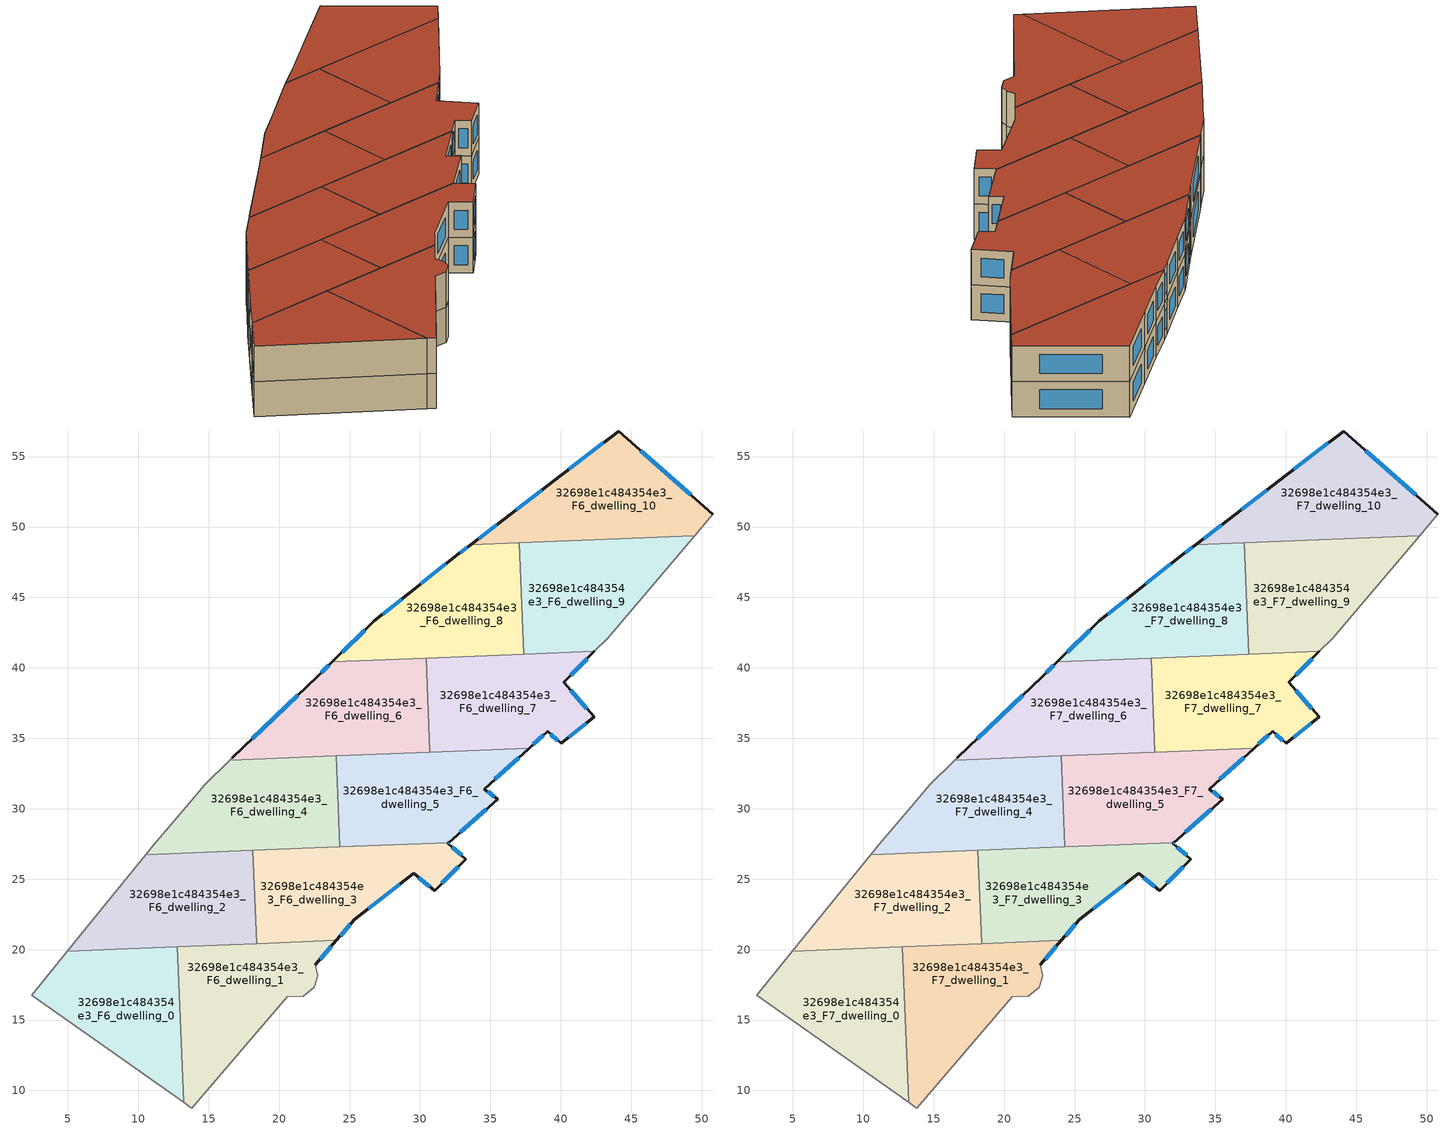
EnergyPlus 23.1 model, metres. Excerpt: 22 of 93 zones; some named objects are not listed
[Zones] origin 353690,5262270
32698e1c484354e3_F6_dwelling_0
 floor to 32698e1c484354e3_F5_dwelling_0 (EU_floor_Construction): 12.78,20.2 13.23,9.15 2.43,16.77 4.97,19.88 z18
 wall adiabatic (EU_wall_Construction): 12.78,20.2 4.97,19.88 2.43,16.77 13.23,9.15 z18:21
 wall to 32698e1c484354e3_F6_dwelling_1 (EU_wall_Construction): 13.23,9.15 12.78,20.2 z18:21
32698e1c484354e3_F6_dwelling_1
 floor to 32698e1c484354e3_F5_dwelling_1 (EU_floor_Construction): 24.06,20.65 22.56,18.91 22.74,18.15 22.5,17.33 21.73,16.68 20.58,16.64 13.79,8.76 13.23,9.15 12.78,20.2 z18
 wall outside (EU_wall_Construction): 22.56,18.91 24.06,20.65 z18:21
 wall adiabatic (EU_wall_Construction): 13.23,9.15 13.79,8.76 20.58,16.64 21.73,16.68 22.5,17.33 22.74,18.15 22.56,18.91 z18:21
 wall to 32698e1c484354e3_F6_dwelling_3 (EU_wall_Construction): 24.06,20.65 18.41,20.42 z18:21
 wall to 32698e1c484354e3_F6_dwelling_2 (EU_wall_Construction): 18.41,20.42 12.78,20.2 z18:21
 window (EU_Window_Construction): 22.91,19.32 23.71,20.24 z18.7:20.3
32698e1c484354e3_F6_dwelling_10
 floor to 32698e1c484354e3_F5_dwelling_10 (EU_floor_Construction): 50.79,50.91 49.5,49.38 33.59,48.74 36.03,50.59 39.47,53.25 44.11,56.82 z18
 wall outside (EU_wall_Construction): 50.79,50.91 44.11,56.82 39.47,53.25 36.03,50.59 33.59,48.74 z18:21
 wall adiabatic (EU_wall_Construction): 49.5,49.38 50.79,50.91 z18:21
 wall to 32698e1c484354e3_F6_dwelling_9 (EU_wall_Construction): 37.06,48.88 49.5,49.38 z18:21
 wall to 32698e1c484354e3_F6_dwelling_8 (EU_wall_Construction): 33.59,48.74 37.06,48.88 z18:21
 window (EU_Window_Construction): 49.22,52.3 45.68,55.43 / 35.46,50.16 34.17,49.18 / 38.66,52.63 36.84,51.22 / 43.02,55.98 40.56,54.09 z18.7:20.3
32698e1c484354e3_F6_dwelling_2
 floor to 32698e1c484354e3_F5_dwelling_2 (EU_floor_Construction): 18.14,27.04 18.41,20.42 4.97,19.88 8.53,24.25 10.55,26.74 z18
 wall adiabatic (EU_wall_Construction): 10.55,26.74 8.53,24.25 4.97,19.88 12.78,20.2 z18:21
 wall to 32698e1c484354e3_F6_dwelling_3 (EU_wall_Construction): 18.41,20.42 18.14,27.04 z18:21
 wall to 32698e1c484354e3_F6_dwelling_4 (EU_wall_Construction): 18.14,27.04 10.55,26.74 z18:21
32698e1c484354e3_F6_dwelling_3
 floor to 32698e1c484354e3_F5_dwelling_3 (EU_floor_Construction): 33.25,26.42 31.04,24.17 29.57,25.41 25.36,22.15 24.06,20.65 18.41,20.42 18.14,27.04 32.06,27.6 31.99,27.54 z18
 wall outside (EU_wall_Construction): 24.06,20.65 25.36,22.15 29.57,25.41 31.04,24.17 33.25,26.42 31.99,27.54 32.06,27.6 z18:21
 wall to 32698e1c484354e3_F6_dwelling_5 (EU_wall_Construction): 32.06,27.6 24.31,27.29 z18:21
 wall to 32698e1c484354e3_F6_dwelling_4 (EU_wall_Construction): 24.31,27.29 18.14,27.04 z18:21
 window (EU_Window_Construction): 32.01,27.55 32.04,27.59 / 32.95,26.68 32.28,27.28 / 31.56,24.7 32.73,25.89 / 29.91,25.12 30.69,24.46 / 26.35,22.91 28.58,24.64 / 24.37,21 25.05,21.79 z18.7:20.3
32698e1c484354e3_F6_dwelling_4
 floor to 32698e1c484354e3_F5_dwelling_4 (EU_floor_Construction): 24.04,33.75 24.3,27.29 10.55,26.74 11.1,27.43 13.41,30.13 14.72,31.71 16.51,33.44 z18
 wall adiabatic (EU_wall_Construction): 16.51,33.44 14.72,31.71 13.41,30.13 11.1,27.43 10.55,26.74 z18:21
 wall to 32698e1c484354e3_F6_dwelling_5 (EU_wall_Construction): 24.3,27.29 24.04,33.75 z18:21
 wall to 32698e1c484354e3_F6_dwelling_6 (EU_wall_Construction): 24.04,33.75 16.51,33.44 z18:21
32698e1c484354e3_F6_dwelling_5
 floor to 32698e1c484354e3_F5_dwelling_5 (EU_floor_Construction): 37.75,34.3 34.58,31.4 35.51,30.68 32.06,27.6 24.3,27.29 24.04,33.75 z18
 wall outside (EU_wall_Construction): 32.06,27.6 35.51,30.68 34.58,31.4 37.75,34.3 z18:21
 wall to 32698e1c484354e3_F6_dwelling_7 (EU_wall_Construction): 37.75,34.3 30.71,34.01 z18:21
 wall to 32698e1c484354e3_F6_dwelling_6 (EU_wall_Construction): 30.71,34.01 24.05,33.75 z18:21
 window (EU_Window_Construction): 35.32,32.08 37,33.62 / 35.29,30.85 34.8,31.23 / 32.87,28.32 34.7,29.95 z18.7:20.3
32698e1c484354e3_F6_dwelling_6
 floor to 32698e1c484354e3_F5_dwelling_6 (EU_floor_Construction): 30.44,40.69 30.71,34.01 16.51,33.44 16.69,33.62 22.74,39.41 23.77,40.42 z18
 wall outside (EU_wall_Construction): 23.77,40.42 22.74,39.41 16.69,33.62 z18:21
 wall to 32698e1c484354e3_F6_dwelling_7 (EU_wall_Construction): 30.71,34.01 30.44,40.69 z18:21
 wall adiabatic (EU_wall_Construction): 16.69,33.62 16.51,33.44 z18:21
 wall to 32698e1c484354e3_F6_dwelling_8 (EU_wall_Construction): 30.44,40.69 23.77,40.42 z18:21
 window (EU_Window_Construction): 21.32,38.05 18.11,34.98 / 23.53,40.18 22.99,39.65 z18.7:20.3
32698e1c484354e3_F6_dwelling_7
 floor to 32698e1c484354e3_F5_dwelling_7 (EU_floor_Construction): 42.38,41.17 40.21,38.98 42.36,36.53 40.02,34.63 39.07,35.5 37.75,34.3 30.71,34.01 30.44,40.69 z18
 wall outside (EU_wall_Construction): 37.75,34.3 39.07,35.5 40.02,34.63 42.36,36.53 40.21,38.98 42.38,41.17 z18:21
 wall to 32698e1c484354e3_F6_dwelling_9 (EU_wall_Construction): 42.38,41.17 37.37,40.96 z18:21
 wall to 32698e1c484354e3_F6_dwelling_8 (EU_wall_Construction): 37.37,40.96 30.44,40.69 z18:21
 window (EU_Window_Construction): 41.86,37.11 40.72,38.4 / 40.57,35.08 41.81,36.09 / 39.29,35.3 39.8,34.84 / 38.06,34.58 38.76,35.22 / 40.72,39.49 41.87,40.65 z18.7:20.3
32698e1c484354e3_F6_dwelling_8
 floor to 32698e1c484354e3_F5_dwelling_8 (EU_floor_Construction): 37.06,48.88 37.37,40.96 23.77,40.42 26.77,43.35 29.28,45.34 32.64,48.02 33.59,48.74 z18
 wall outside (EU_wall_Construction): 33.59,48.74 32.64,48.02 29.28,45.34 26.77,43.35 23.77,40.42 z18:21
 wall to 32698e1c484354e3_F6_dwelling_9 (EU_wall_Construction): 37.37,40.96 37.06,48.88 z18:21
 window (EU_Window_Construction): 26.07,42.66 24.48,41.11 / 28.69,44.88 27.36,43.82 / 31.85,47.39 30.07,45.97 / 33.37,48.57 32.86,48.19 z18.7:20.3
32698e1c484354e3_F6_dwelling_9
 floor to 32698e1c484354e3_F5_dwelling_9 (EU_floor_Construction): 49.5,49.38 43.32,42.11 42.38,41.17 37.37,40.96 37.06,48.88 z18
 wall adiabatic (EU_wall_Construction): 42.38,41.17 43.32,42.11 49.5,49.38 z18:21
32698e1c484354e3_F7_dwelling_0
 floor to 32698e1c484354e3_F6_dwelling_0 (EU_floor_Construction): 12.78,20.2 13.23,9.15 2.43,16.77 4.97,19.88 z21
 wall adiabatic (EU_wall_Construction): 12.78,20.2 4.97,19.88 2.43,16.77 13.23,9.15 z21:24
 wall to 32698e1c484354e3_F7_dwelling_1 (EU_wall_Construction): 13.23,9.15 12.78,20.2 z21:24
 roof outside (EU_roof_Construction): 13.23,9.15 12.78,20.2 4.97,19.88 2.43,16.77 z24
32698e1c484354e3_F7_dwelling_1
 floor to 32698e1c484354e3_F6_dwelling_1 (EU_floor_Construction): 24.06,20.65 22.56,18.91 22.74,18.15 22.5,17.33 21.73,16.68 20.58,16.64 13.79,8.76 13.23,9.15 12.78,20.2 z21
 wall outside (EU_wall_Construction): 22.56,18.91 24.06,20.65 z21:24
 wall adiabatic (EU_wall_Construction): 13.23,9.15 13.79,8.76 20.58,16.64 21.73,16.68 22.5,17.33 22.74,18.15 22.56,18.91 z21:24
 wall to 32698e1c484354e3_F7_dwelling_3 (EU_wall_Construction): 24.06,20.65 18.41,20.42 z21:24
 wall to 32698e1c484354e3_F7_dwelling_2 (EU_wall_Construction): 18.41,20.42 12.78,20.2 z21:24
 window (EU_Window_Construction): 22.91,19.32 23.71,20.24 z21.7:23.3
 roof outside (EU_roof_Construction): 21.73,16.68 22.5,17.33 22.74,18.15 22.56,18.91 24.06,20.65 12.78,20.2 13.23,9.15 13.79,8.76 20.58,16.64 z24
32698e1c484354e3_F7_dwelling_10
 floor to 32698e1c484354e3_F6_dwelling_10 (EU_floor_Construction): 50.79,50.91 49.5,49.38 33.59,48.74 36.03,50.59 39.47,53.25 44.11,56.82 z21
 wall outside (EU_wall_Construction): 50.79,50.91 44.11,56.82 39.47,53.25 36.03,50.59 33.59,48.74 z21:24
 wall adiabatic (EU_wall_Construction): 49.5,49.38 50.79,50.91 z21:24
 wall to 32698e1c484354e3_F7_dwelling_9 (EU_wall_Construction): 37.06,48.88 49.5,49.38 z21:24
 wall to 32698e1c484354e3_F7_dwelling_8 (EU_wall_Construction): 33.59,48.74 37.06,48.88 z21:24
 window (EU_Window_Construction): 49.22,52.3 45.68,55.43 / 35.46,50.16 34.17,49.18 / 38.66,52.63 36.84,51.22 / 43.02,55.98 40.56,54.09 z21.7:23.3
 roof outside (EU_roof_Construction): 49.5,49.38 50.79,50.91 44.11,56.82 39.47,53.25 36.03,50.59 33.59,48.74 z24
32698e1c484354e3_F7_dwelling_2
 floor to 32698e1c484354e3_F6_dwelling_2 (EU_floor_Construction): 18.14,27.04 18.41,20.42 4.97,19.88 8.53,24.25 10.55,26.74 z21
 wall adiabatic (EU_wall_Construction): 10.55,26.74 8.53,24.25 4.97,19.88 12.78,20.2 z21:24
 wall to 32698e1c484354e3_F7_dwelling_3 (EU_wall_Construction): 18.41,20.42 18.14,27.04 z21:24
 wall to 32698e1c484354e3_F7_dwelling_4 (EU_wall_Construction): 18.14,27.04 10.55,26.74 z21:24
 roof outside (EU_roof_Construction): 18.41,20.42 18.14,27.04 10.55,26.74 8.53,24.25 4.97,19.88 z24
32698e1c484354e3_F7_dwelling_3
 floor to 32698e1c484354e3_F6_dwelling_3 (EU_floor_Construction): 33.25,26.42 31.04,24.17 29.57,25.41 25.36,22.15 24.06,20.65 18.41,20.42 18.14,27.04 32.06,27.6 31.99,27.54 z21
 wall outside (EU_wall_Construction): 24.06,20.65 25.36,22.15 29.57,25.41 31.04,24.17 33.25,26.42 31.99,27.54 32.06,27.6 z21:24
 wall to 32698e1c484354e3_F7_dwelling_5 (EU_wall_Construction): 32.06,27.6 24.31,27.29 z21:24
 wall to 32698e1c484354e3_F7_dwelling_4 (EU_wall_Construction): 24.31,27.29 18.14,27.04 z21:24
 window (EU_Window_Construction): 32.01,27.55 32.04,27.59 / 32.95,26.68 32.28,27.28 / 31.56,24.7 32.73,25.89 / 29.91,25.12 30.69,24.46 / 26.35,22.91 28.58,24.64 / 24.37,21 25.05,21.79 z21.7:23.3
 roof outside (EU_roof_Construction): 31.04,24.17 33.25,26.42 31.99,27.54 32.06,27.6 18.14,27.04 18.41,20.42 24.06,20.65 25.36,22.15 29.57,25.41 z24
32698e1c484354e3_F7_dwelling_4
 floor to 32698e1c484354e3_F6_dwelling_4 (EU_floor_Construction): 24.04,33.75 24.3,27.29 10.55,26.74 11.1,27.43 13.41,30.13 14.72,31.71 16.51,33.44 z21
 wall adiabatic (EU_wall_Construction): 16.51,33.44 14.72,31.71 13.41,30.13 11.1,27.43 10.55,26.74 z21:24
 wall to 32698e1c484354e3_F7_dwelling_5 (EU_wall_Construction): 24.3,27.29 24.04,33.75 z21:24
 wall to 32698e1c484354e3_F7_dwelling_6 (EU_wall_Construction): 24.04,33.75 16.51,33.44 z21:24
 roof outside (EU_roof_Construction): 24.3,27.29 24.04,33.75 16.51,33.44 14.72,31.71 13.41,30.13 11.1,27.43 10.55,26.74 z24
32698e1c484354e3_F7_dwelling_5
 floor to 32698e1c484354e3_F6_dwelling_5 (EU_floor_Construction): 37.75,34.3 34.58,31.4 35.51,30.68 32.06,27.6 24.3,27.29 24.04,33.75 z21
 wall outside (EU_wall_Construction): 32.06,27.6 35.51,30.68 34.58,31.4 37.75,34.3 z21:24
 wall to 32698e1c484354e3_F7_dwelling_7 (EU_wall_Construction): 37.75,34.3 30.71,34.01 z21:24
 wall to 32698e1c484354e3_F7_dwelling_6 (EU_wall_Construction): 30.71,34.01 24.05,33.75 z21:24
 window (EU_Window_Construction): 35.32,32.08 37,33.62 / 35.29,30.85 34.8,31.23 / 32.87,28.32 34.7,29.95 z21.7:23.3
 roof outside (EU_roof_Construction): 35.51,30.68 34.58,31.4 37.75,34.3 24.04,33.75 24.3,27.29 32.06,27.6 z24
32698e1c484354e3_F7_dwelling_6
 floor to 32698e1c484354e3_F6_dwelling_6 (EU_floor_Construction): 30.44,40.69 30.71,34.01 16.51,33.44 16.69,33.62 22.74,39.41 23.77,40.42 z21
 wall outside (EU_wall_Construction): 23.77,40.42 22.74,39.41 16.69,33.62 z21:24
 wall to 32698e1c484354e3_F7_dwelling_7 (EU_wall_Construction): 30.71,34.01 30.44,40.69 z21:24
 wall adiabatic (EU_wall_Construction): 16.69,33.62 16.51,33.44 z21:24
 wall to 32698e1c484354e3_F7_dwelling_8 (EU_wall_Construction): 30.44,40.69 23.77,40.42 z21:24
 window (EU_Window_Construction): 21.32,38.05 18.11,34.98 / 23.53,40.18 22.99,39.65 z21.7:23.3
 roof outside (EU_roof_Construction): 30.71,34.01 30.44,40.69 23.77,40.42 22.74,39.41 16.69,33.62 16.51,33.44 z24
32698e1c484354e3_F7_dwelling_7
 floor to 32698e1c484354e3_F6_dwelling_7 (EU_floor_Construction): 42.38,41.17 40.21,38.98 42.36,36.53 40.02,34.63 39.07,35.5 37.75,34.3 30.71,34.01 30.44,40.69 z21
 wall outside (EU_wall_Construction): 37.75,34.3 39.07,35.5 40.02,34.63 42.36,36.53 40.21,38.98 42.38,41.17 z21:24
 wall to 32698e1c484354e3_F7_dwelling_9 (EU_wall_Construction): 42.38,41.17 37.37,40.96 z21:24
 wall to 32698e1c484354e3_F7_dwelling_8 (EU_wall_Construction): 37.37,40.96 30.44,40.69 z21:24
 window (EU_Window_Construction): 41.86,37.11 40.72,38.4 / 40.57,35.08 41.81,36.09 / 39.29,35.3 39.8,34.84 / 38.06,34.58 38.76,35.22 / 40.72,39.49 41.87,40.65 z21.7:23.3
 roof outside (EU_roof_Construction): 40.02,34.63 42.36,36.53 40.21,38.98 42.38,41.17 30.44,40.69 30.71,34.01 37.75,34.3 39.07,35.5 z24
32698e1c484354e3_F7_dwelling_8
 floor to 32698e1c484354e3_F6_dwelling_8 (EU_floor_Construction): 37.06,48.88 37.37,40.96 23.77,40.42 26.77,43.35 29.28,45.34 32.64,48.02 33.59,48.74 z21
 wall outside (EU_wall_Construction): 33.59,48.74 32.64,48.02 29.28,45.34 26.77,43.35 23.77,40.42 z21:24
 wall to 32698e1c484354e3_F7_dwelling_9 (EU_wall_Construction): 37.37,40.96 37.06,48.88 z21:24
 window (EU_Window_Construction): 26.07,42.66 24.48,41.11 / 28.69,44.88 27.36,43.82 / 31.85,47.39 30.07,45.97 / 33.37,48.57 32.86,48.19 z21.7:23.3
 roof outside (EU_roof_Construction): 37.37,40.96 37.06,48.88 33.59,48.74 32.64,48.02 29.28,45.34 26.77,43.35 23.77,40.42 z24
32698e1c484354e3_F7_dwelling_9
 floor to 32698e1c484354e3_F6_dwelling_9 (EU_floor_Construction): 49.5,49.38 43.32,42.11 42.38,41.17 37.37,40.96 37.06,48.88 z21
 wall adiabatic (EU_wall_Construction): 42.38,41.17 43.32,42.11 49.5,49.38 z21:24
 roof outside (EU_roof_Construction): 43.32,42.11 49.5,49.38 37.06,48.88 37.37,40.96 42.38,41.17 z24
[Building]
EU S2 Campaign: North Axis=0; Terrain=City; Solar Distribution=FullExterior
[Site:Location]
Budapest.Ferenc.Liszt.Intl.AP: Latitude=47.437; Longitude=19.256; Time Zone=1; Elevation=185
[SizingPeriod:WeatherFileDays]
AnnualSizingPeriod: Begin Month=1; Begin Day of Month=1; End Month=12; End Day of Month=31; Day of Week for Start Day=Monday; Use Weather File Daylight Saving Period=No; Use Weather File Rain and Snow Indicators=No
[MATERIAL]
EU_InternalMass_Material: Roughness=MediumRough; Thickness=0.1; Conductivity=1; Density=1800; Specific Heat=900; Thermal Absorptance=0.9; Solar Absorptance=0.7; Visible Absorptance=0.7
[MATERIAL:NOMASS] Roughness=MediumRough; Thermal Absorptance=0.9; Solar Absorptance=0.7; Visible Absorptance=0.7
Name | Thermal Resistance
EU_wall_NoMass | 0.832559
EU_roof_NoMass | 1.39638
EU_floor_NoMass | 0.872794
[WINDOWMATERIAL:SIMPLEGLAZINGSYSTEM]
EU_Window_SimpleGlazing: UFactor=2.79869; Solar Heat Gain Coefficient=0.75; Visible Transmittance=0.75
[CONSTRUCTION]
EU_wall_Construction: EU_wall_NoMass
EU_roof_Construction: EU_roof_NoMass
EU_floor_Construction: EU_floor_NoMass
EU_Window_Construction: EU_Window_SimpleGlazing
EU_InternalMass_Construction: EU_InternalMass_Material
[ZONE] Type=1; Multiplier=1; Ceiling Height=autocalculate; Floor Area=autocalculate; Part of Total Floor Area=Yes
Name | Volume
32698e1c484354e3_F6_dwelling_0; 32698e1c484354e3_F7_dwelling_0 | 209.044
32698e1c484354e3_F6_dwelling_1; 32698e1c484354e3_F7_dwelling_1 | 209.018
32698e1c484354e3_F6_dwelling_10; 32698e1c484354e3_F7_dwelling_10 | 209.049
32698e1c484354e3_F6_dwelling_2; 32698e1c484354e3_F7_dwelling_2 | 209.035
32698e1c484354e3_F6_dwelling_3; 32698e1c484354e3_F7_dwelling_3 | 209.054
32698e1c484354e3_F6_dwelling_4; 32698e1c484354e3_F7_dwelling_4 | 209.014
32698e1c484354e3_F6_dwelling_5; 32698e1c484354e3_F7_dwelling_5 | 209.038
32698e1c484354e3_F6_dwelling_6; 32698e1c484354e3_F7_dwelling_6 | 209.048
32698e1c484354e3_F6_dwelling_7; 32698e1c484354e3_F7_dwelling_7 | 209.042
32698e1c484354e3_F6_dwelling_8; 32698e1c484354e3_F7_dwelling_8 | 209.016
32698e1c484354e3_F6_dwelling_9; 32698e1c484354e3_F7_dwelling_9 | 209.023
[INTERNALMASS] Construction=EU_InternalMass_Construction
Name | Zone or ZoneList | Surface Area
32698e1c484354e3_F6_dwelling_0_EU_InternalMass | 32698e1c484354e3_F6_dwelling_0 | 69.6819
32698e1c484354e3_F6_dwelling_1_EU_InternalMass | 32698e1c484354e3_F6_dwelling_1 | 69.6728
32698e1c484354e3_F6_dwelling_2_EU_InternalMass | 32698e1c484354e3_F6_dwelling_2 | 69.6792
32698e1c484354e3_F6_dwelling_3_EU_InternalMass | 32698e1c484354e3_F6_dwelling_3 | 69.6844
32698e1c484354e3_F6_dwelling_4_EU_InternalMass | 32698e1c484354e3_F6_dwelling_4 | 69.6713
32698e1c484354e3_F6_dwelling_5_EU_InternalMass | 32698e1c484354e3_F6_dwelling_5 | 69.6795
32698e1c484354e3_F6_dwelling_6_EU_InternalMass | 32698e1c484354e3_F6_dwelling_6 | 69.6808
32698e1c484354e3_F6_dwelling_7_EU_InternalMass | 32698e1c484354e3_F6_dwelling_7 | 69.6803
32698e1c484354e3_F6_dwelling_8_EU_InternalMass | 32698e1c484354e3_F6_dwelling_8 | 69.6717
32698e1c484354e3_F6_dwelling_9_EU_InternalMass | 32698e1c484354e3_F6_dwelling_9 | 69.6751
32698e1c484354e3_F6_dwelling_10_EU_InternalMass | 32698e1c484354e3_F6_dwelling_10 | 69.6832
32698e1c484354e3_F7_dwelling_0_EU_InternalMass | 32698e1c484354e3_F7_dwelling_0 | 69.6819
32698e1c484354e3_F7_dwelling_1_EU_InternalMass | 32698e1c484354e3_F7_dwelling_1 | 69.6728
32698e1c484354e3_F7_dwelling_2_EU_InternalMass | 32698e1c484354e3_F7_dwelling_2 | 69.6792
32698e1c484354e3_F7_dwelling_3_EU_InternalMass | 32698e1c484354e3_F7_dwelling_3 | 69.6844
32698e1c484354e3_F7_dwelling_4_EU_InternalMass | 32698e1c484354e3_F7_dwelling_4 | 69.6713
32698e1c484354e3_F7_dwelling_5_EU_InternalMass | 32698e1c484354e3_F7_dwelling_5 | 69.6795
32698e1c484354e3_F7_dwelling_6_EU_InternalMass | 32698e1c484354e3_F7_dwelling_6 | 69.6808
32698e1c484354e3_F7_dwelling_7_EU_InternalMass | 32698e1c484354e3_F7_dwelling_7 | 69.6803
32698e1c484354e3_F7_dwelling_8_EU_InternalMass | 32698e1c484354e3_F7_dwelling_8 | 69.6717
32698e1c484354e3_F7_dwelling_9_EU_InternalMass | 32698e1c484354e3_F7_dwelling_9 | 69.6751
32698e1c484354e3_F7_dwelling_10_EU_InternalMass | 32698e1c484354e3_F7_dwelling_10 | 69.6832
[OTHEREQUIPMENT] Fuel Type=Electricity; Design Level Calculation Method=Watts/Area; Power per Zone Floor Area=1; Fraction Latent=0; Fraction Radiant=0; Fraction Lost=0; Carbon Dioxide Generation Rate=0; EndUse Subcategory=EU_Step8_InternalGains
Name | Zone or ZoneList or Space or SpaceList | Schedule
EU_Step8_InternalGain_32698e1c484354e3_F6_dwelling_0_f000 | 32698e1c484354e3_F6_dwelling_0 | EU_Step8_GainSchedule_32698e1c484354e3_F6_dwelling_0_f000
EU_Step8_InternalGain_32698e1c484354e3_F6_dwelling_1_f000 | 32698e1c484354e3_F6_dwelling_1 | EU_Step8_GainSchedule_32698e1c484354e3_F6_dwelling_1_f000
EU_Step8_InternalGain_32698e1c484354e3_F6_dwelling_2_f000 | 32698e1c484354e3_F6_dwelling_2 | EU_Step8_GainSchedule_32698e1c484354e3_F6_dwelling_2_f000
EU_Step8_InternalGain_32698e1c484354e3_F6_dwelling_3_f000 | 32698e1c484354e3_F6_dwelling_3 | EU_Step8_GainSchedule_32698e1c484354e3_F6_dwelling_3_f000
EU_Step8_InternalGain_32698e1c484354e3_F6_dwelling_4_f000 | 32698e1c484354e3_F6_dwelling_4 | EU_Step8_GainSchedule_32698e1c484354e3_F6_dwelling_4_f000
EU_Step8_InternalGain_32698e1c484354e3_F6_dwelling_5_f000 | 32698e1c484354e3_F6_dwelling_5 | EU_Step8_GainSchedule_32698e1c484354e3_F6_dwelling_5_f000
EU_Step8_InternalGain_32698e1c484354e3_F6_dwelling_6_f000 | 32698e1c484354e3_F6_dwelling_6 | EU_Step8_GainSchedule_32698e1c484354e3_F6_dwelling_6_f000
EU_Step8_InternalGain_32698e1c484354e3_F6_dwelling_7_f000 | 32698e1c484354e3_F6_dwelling_7 | EU_Step8_GainSchedule_32698e1c484354e3_F6_dwelling_7_f000
EU_Step8_InternalGain_32698e1c484354e3_F6_dwelling_8_f000 | 32698e1c484354e3_F6_dwelling_8 | EU_Step8_GainSchedule_32698e1c484354e3_F6_dwelling_8_f000
EU_Step8_InternalGain_32698e1c484354e3_F6_dwelling_9_f000 | 32698e1c484354e3_F6_dwelling_9 | EU_Step8_GainSchedule_32698e1c484354e3_F6_dwelling_9_f000
EU_Step8_InternalGain_32698e1c484354e3_F6_dwelling_10_f000 | 32698e1c484354e3_F6_dwelling_10 | EU_Step8_GainSchedule_32698e1c484354e3_F6_dwelling_10_f000
EU_Step8_InternalGain_32698e1c484354e3_F7_dwelling_0_f000 | 32698e1c484354e3_F7_dwelling_0 | EU_Step8_GainSchedule_32698e1c484354e3_F7_dwelling_0_f000
EU_Step8_InternalGain_32698e1c484354e3_F7_dwelling_1_f000 | 32698e1c484354e3_F7_dwelling_1 | EU_Step8_GainSchedule_32698e1c484354e3_F7_dwelling_1_f000
EU_Step8_InternalGain_32698e1c484354e3_F7_dwelling_2_f000 | 32698e1c484354e3_F7_dwelling_2 | EU_Step8_GainSchedule_32698e1c484354e3_F7_dwelling_2_f000
EU_Step8_InternalGain_32698e1c484354e3_F7_dwelling_3_f000 | 32698e1c484354e3_F7_dwelling_3 | EU_Step8_GainSchedule_32698e1c484354e3_F7_dwelling_3_f000
EU_Step8_InternalGain_32698e1c484354e3_F7_dwelling_4_f000 | 32698e1c484354e3_F7_dwelling_4 | EU_Step8_GainSchedule_32698e1c484354e3_F7_dwelling_4_f000
EU_Step8_InternalGain_32698e1c484354e3_F7_dwelling_5_f000 | 32698e1c484354e3_F7_dwelling_5 | EU_Step8_GainSchedule_32698e1c484354e3_F7_dwelling_5_f000
EU_Step8_InternalGain_32698e1c484354e3_F7_dwelling_6_f000 | 32698e1c484354e3_F7_dwelling_6 | EU_Step8_GainSchedule_32698e1c484354e3_F7_dwelling_6_f000
EU_Step8_InternalGain_32698e1c484354e3_F7_dwelling_7_f000 | 32698e1c484354e3_F7_dwelling_7 | EU_Step8_GainSchedule_32698e1c484354e3_F7_dwelling_7_f000
EU_Step8_InternalGain_32698e1c484354e3_F7_dwelling_8_f000 | 32698e1c484354e3_F7_dwelling_8 | EU_Step8_GainSchedule_32698e1c484354e3_F7_dwelling_8_f000
EU_Step8_InternalGain_32698e1c484354e3_F7_dwelling_9_f000 | 32698e1c484354e3_F7_dwelling_9 | EU_Step8_GainSchedule_32698e1c484354e3_F7_dwelling_9_f000
EU_Step8_InternalGain_32698e1c484354e3_F7_dwelling_10_f000 | 32698e1c484354e3_F7_dwelling_10 | EU_Step8_GainSchedule_32698e1c484354e3_F7_dwelling_10_f000
[ZONEVENTILATION:DESIGNFLOWRATE] Schedule=EU_AlwaysOn; Design Flow Rate Calculation Method=AirChanges/Hour; Air Changes per Hour=0.475469; Ventilation Type=Natural; Fan Pressure Rise=0; Fan Total Efficiency=1; Constant Term Coefficient=1; Temperature Term Coefficient=0; Velocity Term Coefficient=0; Velocity Squared Term Coefficient=0; Minimum Indoor Temperature=-100; Maximum Indoor Temperature=100; Delta Temperature=-100; Minimum Outdoor Temperature=-100; Maximum Outdoor Temperature=100; Maximum Wind Speed=40
Name | Zone or ZoneList or Space or SpaceList
EU_ConstantAir_32698e1c484354e3_F6_dwelling_0 | 32698e1c484354e3_F6_dwelling_0
EU_ConstantAir_32698e1c484354e3_F6_dwelling_1 | 32698e1c484354e3_F6_dwelling_1
EU_ConstantAir_32698e1c484354e3_F6_dwelling_2 | 32698e1c484354e3_F6_dwelling_2
EU_ConstantAir_32698e1c484354e3_F6_dwelling_3 | 32698e1c484354e3_F6_dwelling_3
EU_ConstantAir_32698e1c484354e3_F6_dwelling_4 | 32698e1c484354e3_F6_dwelling_4
EU_ConstantAir_32698e1c484354e3_F6_dwelling_5 | 32698e1c484354e3_F6_dwelling_5
EU_ConstantAir_32698e1c484354e3_F6_dwelling_6 | 32698e1c484354e3_F6_dwelling_6
EU_ConstantAir_32698e1c484354e3_F6_dwelling_7 | 32698e1c484354e3_F6_dwelling_7
EU_ConstantAir_32698e1c484354e3_F6_dwelling_8 | 32698e1c484354e3_F6_dwelling_8
EU_ConstantAir_32698e1c484354e3_F6_dwelling_9 | 32698e1c484354e3_F6_dwelling_9
EU_ConstantAir_32698e1c484354e3_F6_dwelling_10 | 32698e1c484354e3_F6_dwelling_10
EU_ConstantAir_32698e1c484354e3_F7_dwelling_0 | 32698e1c484354e3_F7_dwelling_0
EU_ConstantAir_32698e1c484354e3_F7_dwelling_1 | 32698e1c484354e3_F7_dwelling_1
EU_ConstantAir_32698e1c484354e3_F7_dwelling_2 | 32698e1c484354e3_F7_dwelling_2
EU_ConstantAir_32698e1c484354e3_F7_dwelling_3 | 32698e1c484354e3_F7_dwelling_3
EU_ConstantAir_32698e1c484354e3_F7_dwelling_4 | 32698e1c484354e3_F7_dwelling_4
EU_ConstantAir_32698e1c484354e3_F7_dwelling_5 | 32698e1c484354e3_F7_dwelling_5
EU_ConstantAir_32698e1c484354e3_F7_dwelling_6 | 32698e1c484354e3_F7_dwelling_6
EU_ConstantAir_32698e1c484354e3_F7_dwelling_7 | 32698e1c484354e3_F7_dwelling_7
EU_ConstantAir_32698e1c484354e3_F7_dwelling_8 | 32698e1c484354e3_F7_dwelling_8
EU_ConstantAir_32698e1c484354e3_F7_dwelling_9 | 32698e1c484354e3_F7_dwelling_9
EU_ConstantAir_32698e1c484354e3_F7_dwelling_10 | 32698e1c484354e3_F7_dwelling_10
[HVACTEMPLATE:ZONE:IDEALLOADSAIRSYSTEM] System Availability Schedule=EU_AlwaysOn; Maximum Heating Supply Air Temperature=50; Minimum Cooling Supply Air Temperature=13; Maximum Heating Supply Air Humidity Ratio=0.0156; Minimum Cooling Supply Air Humidity Ratio=0.0077; Heating Limit=NoLimit; Cooling Limit=NoLimit; Heating Availability Schedule=EU_AlwaysOn; Cooling Availability Schedule=EU_CoolingOff; Dehumidification Control Type=ConstantSensibleHeatRatio; Cooling Sensible Heat Ratio=0.7; Dehumidification Setpoint=60; Humidification Control Type=None; Humidification Setpoint=30; Outdoor Air Method=None; Outdoor Air Flow Rate per Person=0.00944; Outdoor Air Flow Rate per Zone Floor Area=0; Outdoor Air Flow Rate per Zone=0; Demand Controlled Ventilation Type=None; Outdoor Air Economizer Type=NoEconomizer; Heat Recovery Type=None; Sensible Heat Recovery Effectiveness=0.7; Latent Heat Recovery Effectiveness=0.65
Name | Template Thermostat
32698e1c484354e3_F6_dwelling_0 | EU_HeatOnly_32698e1c484354e3_F6_dwelling_0
32698e1c484354e3_F6_dwelling_1 | EU_HeatOnly_32698e1c484354e3_F6_dwelling_1
32698e1c484354e3_F6_dwelling_2 | EU_HeatOnly_32698e1c484354e3_F6_dwelling_2
32698e1c484354e3_F6_dwelling_3 | EU_HeatOnly_32698e1c484354e3_F6_dwelling_3
32698e1c484354e3_F6_dwelling_4 | EU_HeatOnly_32698e1c484354e3_F6_dwelling_4
32698e1c484354e3_F6_dwelling_5 | EU_HeatOnly_32698e1c484354e3_F6_dwelling_5
32698e1c484354e3_F6_dwelling_6 | EU_HeatOnly_32698e1c484354e3_F6_dwelling_6
32698e1c484354e3_F6_dwelling_7 | EU_HeatOnly_32698e1c484354e3_F6_dwelling_7
32698e1c484354e3_F6_dwelling_8 | EU_HeatOnly_32698e1c484354e3_F6_dwelling_8
32698e1c484354e3_F6_dwelling_9 | EU_HeatOnly_32698e1c484354e3_F6_dwelling_9
32698e1c484354e3_F6_dwelling_10 | EU_HeatOnly_32698e1c484354e3_F6_dwelling_10
32698e1c484354e3_F7_dwelling_0 | EU_HeatOnly_32698e1c484354e3_F7_dwelling_0
32698e1c484354e3_F7_dwelling_1 | EU_HeatOnly_32698e1c484354e3_F7_dwelling_1
32698e1c484354e3_F7_dwelling_2 | EU_HeatOnly_32698e1c484354e3_F7_dwelling_2
32698e1c484354e3_F7_dwelling_3 | EU_HeatOnly_32698e1c484354e3_F7_dwelling_3
32698e1c484354e3_F7_dwelling_4 | EU_HeatOnly_32698e1c484354e3_F7_dwelling_4
32698e1c484354e3_F7_dwelling_5 | EU_HeatOnly_32698e1c484354e3_F7_dwelling_5
32698e1c484354e3_F7_dwelling_6 | EU_HeatOnly_32698e1c484354e3_F7_dwelling_6
32698e1c484354e3_F7_dwelling_7 | EU_HeatOnly_32698e1c484354e3_F7_dwelling_7
32698e1c484354e3_F7_dwelling_8 | EU_HeatOnly_32698e1c484354e3_F7_dwelling_8
32698e1c484354e3_F7_dwelling_9 | EU_HeatOnly_32698e1c484354e3_F7_dwelling_9
32698e1c484354e3_F7_dwelling_10 | EU_HeatOnly_32698e1c484354e3_F7_dwelling_10
[SIZING:ZONE] Zone Cooling Design Supply Air Temperature Input Method=SupplyAirTemperature; Zone Cooling Design Supply Air Temperature=13; Zone Heating Design Supply Air Temperature Input Method=SupplyAirTemperature; Zone Heating Design Supply Air Temperature=50; Zone Cooling Design Supply Air Humidity Ratio=0.008; Zone Heating Design Supply Air Humidity Ratio=0.008; Cooling Design Air Flow Method=DesignDay; Cooling Design Air Flow Rate=0; Cooling Minimum Air Flow per Zone Floor Area=0.000762; Cooling Minimum Air Flow=0; Cooling Minimum Air Flow Fraction=0.2; Heating Design Air Flow Method=DesignDay; Heating Design Air Flow Rate=0; Heating Maximum Air Flow per Zone Floor Area=0.002032; Heating Maximum Air Flow=0.141576; Heating Maximum Air Flow Fraction=0.3; Account for Dedicated Outdoor Air System=No; Dedicated Outdoor Air System Control Strategy=NeutralSupplyAir; Dedicated Outdoor Air Low Setpoint Temperature for Design=autosize; Dedicated Outdoor Air High Setpoint Temperature for Design=autosize; Zone Load Sizing Method=Sensible Load Only No Latent Load; Zone Latent Cooling Design Supply Air Humidity Ratio Input Method=HumidityRatioDifference; Zone Cooling Design Supply Air Humidity Ratio Difference=0.005; Zone Latent Heating Design Supply Air Humidity Ratio Input Method=HumidityRatioDifference; Zone Humidification Design Supply Air Humidity Ratio Difference=0.005
32698e1c484354e3_F6_dwelling_0; 32698e1c484354e3_F6_dwelling_1; 32698e1c484354e3_F6_dwelling_2; 32698e1c484354e3_F6_dwelling_3; 32698e1c484354e3_F6_dwelling_4; 32698e1c484354e3_F6_dwelling_5; 32698e1c484354e3_F6_dwelling_6; 32698e1c484354e3_F6_dwelling_7; 32698e1c484354e3_F6_dwelling_8; 32698e1c484354e3_F6_dwelling_9; 32698e1c484354e3_F6_dwelling_10; 32698e1c484354e3_F7_dwelling_0; 32698e1c484354e3_F7_dwelling_1; 32698e1c484354e3_F7_dwelling_2; 32698e1c484354e3_F7_dwelling_3; 32698e1c484354e3_F7_dwelling_4; 32698e1c484354e3_F7_dwelling_5; 32698e1c484354e3_F7_dwelling_6; 32698e1c484354e3_F7_dwelling_7; 32698e1c484354e3_F7_dwelling_8; 32698e1c484354e3_F7_dwelling_9; 32698e1c484354e3_F7_dwelling_10
[SCHEDULE:CONSTANT]
Name | Hourly Value
EU_AlwaysOn | 1
EU_CoolingOff | 0
[SCHEDULE:FILE] Column Number=1; Rows to Skip at Top=0; Number of Hours of Data=8760; Column Separator=Comma; Interpolate to Timestep=No; Minutes per Item=60; Adjust Schedule for Daylight Savings=Yes
Name | File
EU_Step8_GainSchedule_32698e1c484354e3_F6_dwelling_0_f000 | ../../schedules/32698e1c484354e3/32698e1c484354e3_F6_dwelling_0_f000_gain.csv
EU_Step8_GainSchedule_32698e1c484354e3_F6_dwelling_1_f000 | ../../schedules/32698e1c484354e3/32698e1c484354e3_F6_dwelling_1_f000_gain.csv
EU_Step8_GainSchedule_32698e1c484354e3_F6_dwelling_2_f000 | ../../schedules/32698e1c484354e3/32698e1c484354e3_F6_dwelling_2_f000_gain.csv
EU_Step8_GainSchedule_32698e1c484354e3_F6_dwelling_3_f000 | ../../schedules/32698e1c484354e3/32698e1c484354e3_F6_dwelling_3_f000_gain.csv
EU_Step8_GainSchedule_32698e1c484354e3_F6_dwelling_4_f000 | ../../schedules/32698e1c484354e3/32698e1c484354e3_F6_dwelling_4_f000_gain.csv
EU_Step8_GainSchedule_32698e1c484354e3_F6_dwelling_5_f000 | ../../schedules/32698e1c484354e3/32698e1c484354e3_F6_dwelling_5_f000_gain.csv
EU_Step8_GainSchedule_32698e1c484354e3_F6_dwelling_6_f000 | ../../schedules/32698e1c484354e3/32698e1c484354e3_F6_dwelling_6_f000_gain.csv
EU_Step8_GainSchedule_32698e1c484354e3_F6_dwelling_7_f000 | ../../schedules/32698e1c484354e3/32698e1c484354e3_F6_dwelling_7_f000_gain.csv
EU_Step8_GainSchedule_32698e1c484354e3_F6_dwelling_8_f000 | ../../schedules/32698e1c484354e3/32698e1c484354e3_F6_dwelling_8_f000_gain.csv
EU_Step8_GainSchedule_32698e1c484354e3_F6_dwelling_9_f000 | ../../schedules/32698e1c484354e3/32698e1c484354e3_F6_dwelling_9_f000_gain.csv
EU_Step8_GainSchedule_32698e1c484354e3_F6_dwelling_10_f000 | ../../schedules/32698e1c484354e3/32698e1c484354e3_F6_dwelling_10_f000_gain.csv
EU_Step8_GainSchedule_32698e1c484354e3_F7_dwelling_0_f000 | ../../schedules/32698e1c484354e3/32698e1c484354e3_F7_dwelling_0_f000_gain.csv
EU_Step8_GainSchedule_32698e1c484354e3_F7_dwelling_1_f000 | ../../schedules/32698e1c484354e3/32698e1c484354e3_F7_dwelling_1_f000_gain.csv
EU_Step8_GainSchedule_32698e1c484354e3_F7_dwelling_2_f000 | ../../schedules/32698e1c484354e3/32698e1c484354e3_F7_dwelling_2_f000_gain.csv
EU_Step8_GainSchedule_32698e1c484354e3_F7_dwelling_3_f000 | ../../schedules/32698e1c484354e3/32698e1c484354e3_F7_dwelling_3_f000_gain.csv
EU_Step8_GainSchedule_32698e1c484354e3_F7_dwelling_4_f000 | ../../schedules/32698e1c484354e3/32698e1c484354e3_F7_dwelling_4_f000_gain.csv
EU_Step8_GainSchedule_32698e1c484354e3_F7_dwelling_5_f000 | ../../schedules/32698e1c484354e3/32698e1c484354e3_F7_dwelling_5_f000_gain.csv
EU_Step8_GainSchedule_32698e1c484354e3_F7_dwelling_6_f000 | ../../schedules/32698e1c484354e3/32698e1c484354e3_F7_dwelling_6_f000_gain.csv
EU_Step8_GainSchedule_32698e1c484354e3_F7_dwelling_7_f000 | ../../schedules/32698e1c484354e3/32698e1c484354e3_F7_dwelling_7_f000_gain.csv
EU_Step8_GainSchedule_32698e1c484354e3_F7_dwelling_8_f000 | ../../schedules/32698e1c484354e3/32698e1c484354e3_F7_dwelling_8_f000_gain.csv
EU_Step8_GainSchedule_32698e1c484354e3_F7_dwelling_9_f000 | ../../schedules/32698e1c484354e3/32698e1c484354e3_F7_dwelling_9_f000_gain.csv
EU_Step8_GainSchedule_32698e1c484354e3_F7_dwelling_10_f000 | ../../schedules/32698e1c484354e3/32698e1c484354e3_F7_dwelling_10_f000_gain.csv
